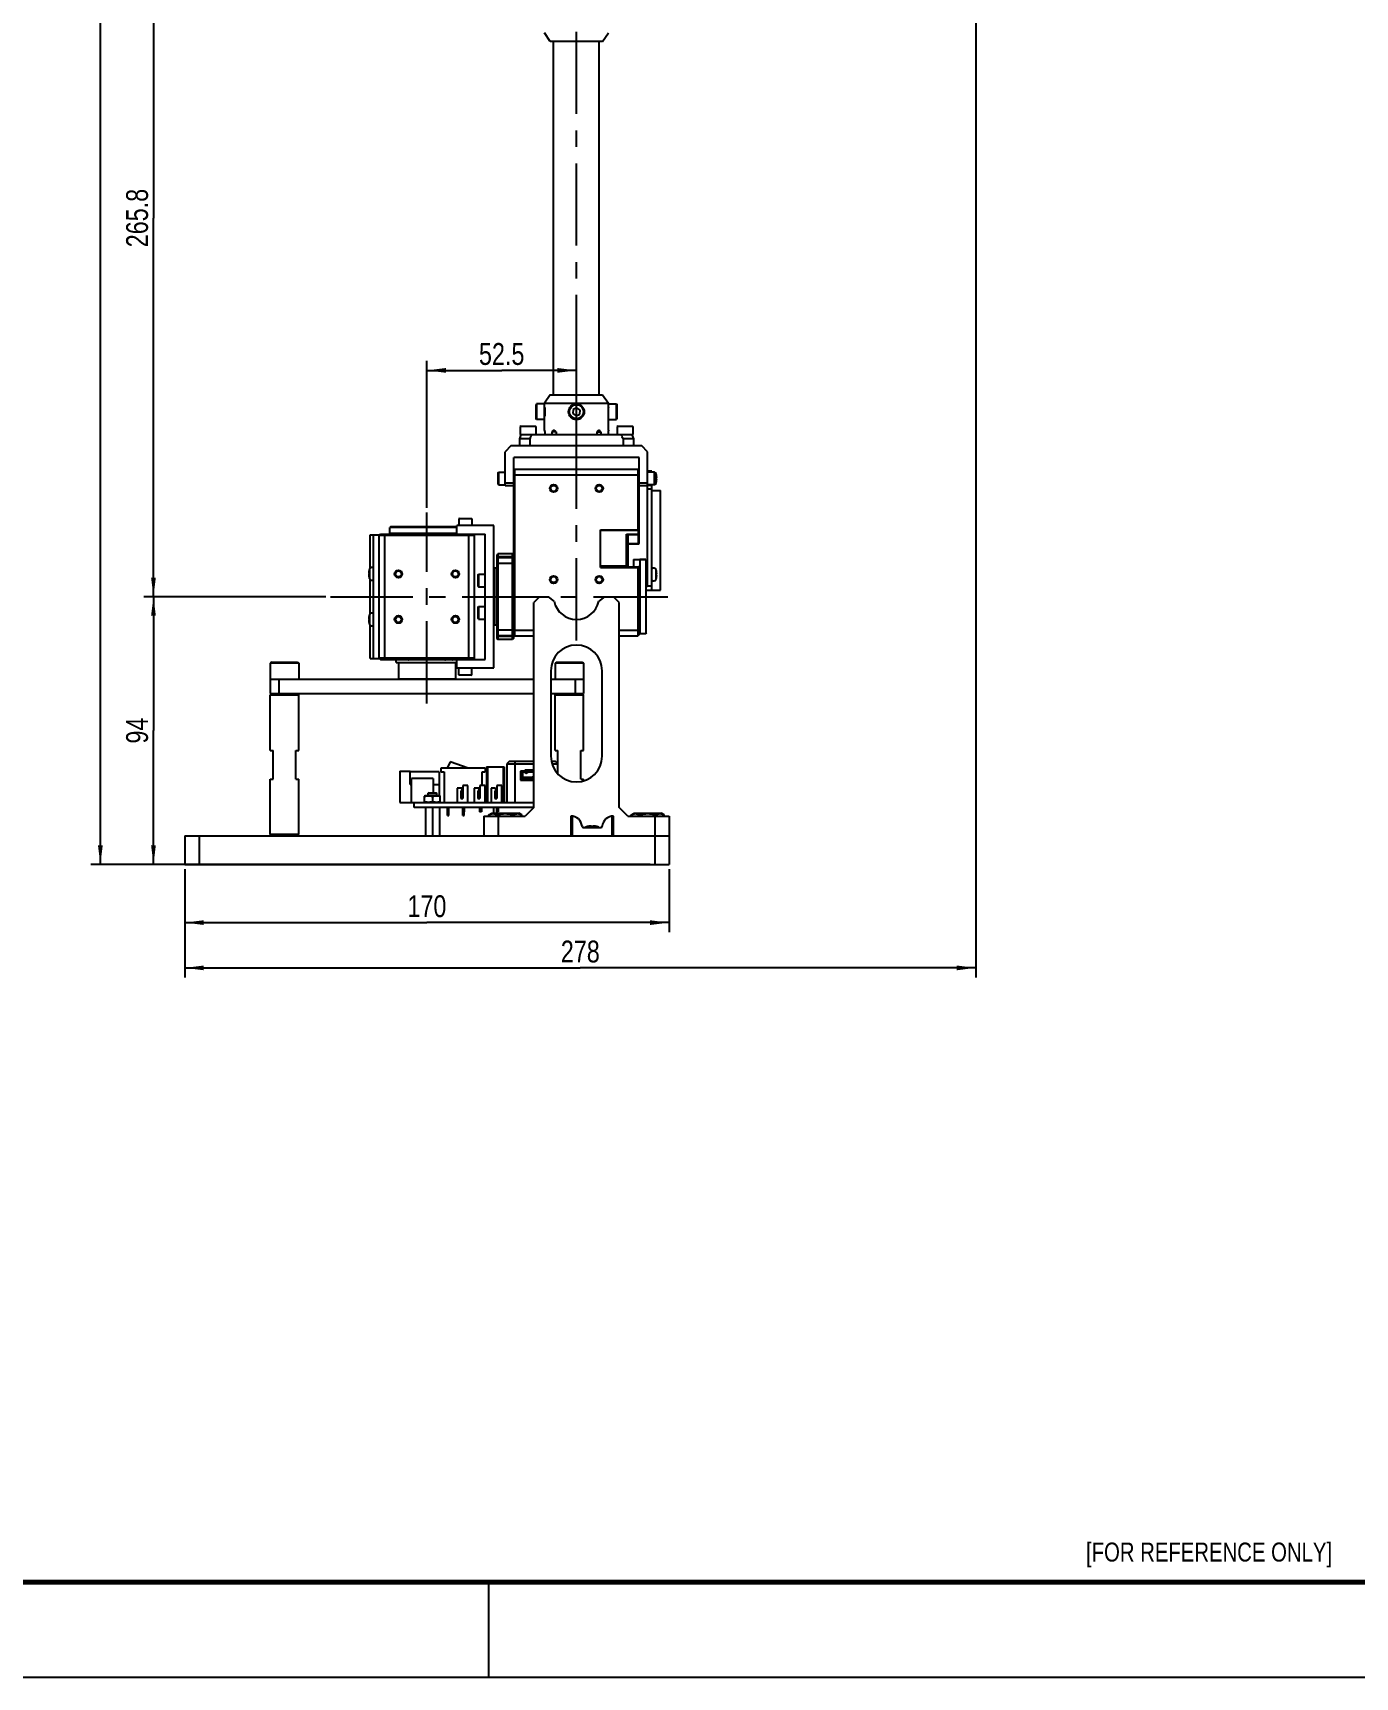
# Model space of a CAD drawing. Header units: millimetres. Extents: x 0 to 1400, y 0 to 990.
# Drawn here: x 540 to 1004, y 0 to 577 of the extents above; entities that cross this region are included whole.
import ezdxf

# ---------------------------------------------------------------- set-up
doc = ezdxf.new("R2010")
doc.units = ezdxf.units.MM
doc.header["$LTSCALE"] = 77
doc.linetypes.add('CENTER', pattern=[0.6, 0.375, -0.075, 0.075, -0.075])
doc.layers.get('0').update_dxf_attribs({"linetype": 'CONTINUOUS'})
for name, color, linetype in [('02___PRT_ALL_AXES', 7, 'CONTINUOUS'), ('3_ALL_AXES', 7, 'CONTINUOUS'), ('7_ALL_FEATURES', 7, 'CONTINUOUS')]:
    doc.layers.add(name, color=color, linetype=linetype)
doc.styles.get("Standard").update_dxf_attribs({"font": 'txt', "width": 0.8})
doc.dimstyles.new('DIMSTYLE_1', dxfattribs={"dimtxt": 7.666667, "dimasz": 6.666667, "dimexe": 1, "dimexo": 0.5, "dimgap": 0.575, "dimtad": 1, "dimdsep": 46, "dimtxsty": 'Standard', "dimblk": '_FILLED', "dimblk1": '_FILLED', "dimblk2": '_FILLED', "dimcen": 0.09, "dimazin": 2, "dimtp": 0.01, "dimtm": 0.01, "dimtfac": 1, "dimtofl": 0, "dimtmove": 0, "dimatfit": 3, "dimldrblk": '_FILLED', "dimfxl": 0, "dimtolj": 1, "dimarcsym": 0})
doc.dimstyles.new('DIMSTYLE_2', dxfattribs={"dimtxt": 7.666667, "dimasz": 6.666667, "dimexe": 1, "dimexo": 0.5, "dimgap": 0.575, "dimtad": 1, "dimdec": 0, "dimdsep": 46, "dimtxsty": 'Standard', "dimblk": '_FILLED', "dimblk1": '_FILLED', "dimblk2": '_FILLED', "dimcen": 0.09, "dimazin": 2, "dimtp": 0.01, "dimtm": 0.01, "dimtfac": 1, "dimtdec": 0, "dimtofl": 0, "dimtmove": 0, "dimatfit": 3, "dimldrblk": '_FILLED', "dimfxl": 0, "dimtolj": 1, "dimarcsym": 0})
doc.dimstyles.new('DIMSTYLE_3', dxfattribs={"dimtxt": 7.666667, "dimasz": 6.666667, "dimexe": 1, "dimexo": 0.5, "dimgap": 0.575, "dimtad": 1, "dimdec": 1, "dimdsep": 46, "dimtxsty": 'Standard', "dimblk": '_FILLED', "dimblk1": '_FILLED', "dimblk2": '_FILLED', "dimcen": 0.09, "dimazin": 2, "dimtp": 0.01, "dimtm": 0.01, "dimtfac": 1, "dimtdec": 1, "dimtofl": 0, "dimtmove": 0, "dimatfit": 3, "dimldrblk": '_FILLED', "dimfxl": 0, "dimtolj": 1, "dimarcsym": 0})

# ---------------------------------------------------------------- blocks, each defined once
blk = doc.blocks.new('_FILLED')
at = {"color": 0, "linetype": 'ByBlock'}
blk.add_solid([(0, 0), (-1, 0.125), (-1, -0.125)], dxfattribs=at)
blk = doc.blocks.new('*D1')
at = {"color": 2, "linetype": 'Continuous'}
for p, q in [((634.39, 645.05), (578.87, 645.05)), ((582.21, 645.05), (582.21, 512.15)), ((582.21, 379.25), (582.21, 512.15)), ((642.67, 379.25), (578.87, 379.25))]:
    blk.add_line(p, q, dxfattribs=at)
at = {"color": 2, "linetype": 'Continuous', "xscale": 6.666666666699999, "yscale": 6.666666666699999, "zscale": 6.666666666699999}
for p, rotation in [((582.21, 645.05), 90), ((582.21, 379.25), 270)]:
    blk.add_blockref('_FILLED', p, dxfattribs=dict(at, rotation=rotation))
at = {"color": 2, "linetype": 'Continuous', "insert": (572.62, 512.15), "char_height": 7.667, "width": 30.6667, "attachment_point": 2, "rotation": 90, "line_spacing_factor": 0.9}
blk.add_mtext('265.8', dxfattribs=at)
blk = doc.blocks.new('*D4')
at = {"color": 2, "linetype": 'Continuous'}
for p, q in [((642.67, 379.25), (578.87, 379.25)), ((582.21, 379.25), (582.21, 332.25)), ((582.21, 285.25), (582.21, 332.25)), ((591.55, 285.25), (578.87, 285.25))]:
    blk.add_line(p, q, dxfattribs=at)
at = {"color": 2, "linetype": 'Continuous', "xscale": 6.666666666699999, "yscale": 6.666666666699999, "zscale": 6.666666666699999}
for p, rotation in [((582.21, 379.25), 90), ((582.21, 285.25), 270)]:
    blk.add_blockref('_FILLED', p, dxfattribs=dict(at, rotation=rotation))
at = {"color": 2, "linetype": 'Continuous', "insert": (572.62, 332.25), "char_height": 7.667, "width": 12.2667, "attachment_point": 2, "rotation": 90, "line_spacing_factor": 0.9}
blk.add_mtext('94', dxfattribs=at)
blk = doc.blocks.new('*D5')
at = {"color": 2, "linetype": 'Continuous'}
for p, q in [((870.9, 857.98), (870.9, 245.62)), ((593.21, 283.58), (593.21, 245.62)), ((593.21, 248.95), (732.06, 248.95)), ((870.9, 248.95), (732.06, 248.95))]:
    blk.add_line(p, q, dxfattribs=at)
at = {"color": 2, "linetype": 'Continuous', "xscale": 6.666666666699999, "yscale": 6.666666666699999, "zscale": 6.666666666699999, "rotation": 180}
blk.add_blockref('_FILLED', (593.21, 248.95), dxfattribs=at)
at = {"color": 2, "linetype": 'Continuous', "xscale": 6.666666666699999, "yscale": 6.666666666699999, "zscale": 6.666666666699999}
blk.add_blockref('_FILLED', (870.9, 248.95), dxfattribs=at)
at = {"color": 2, "linetype": 'Continuous', "insert": (732.06, 258.53), "char_height": 7.667, "width": 18.4, "attachment_point": 2, "line_spacing_factor": 0.9}
blk.add_mtext('278', dxfattribs=at)
blk = doc.blocks.new('*D6')
at = {"color": 2, "linetype": 'Continuous'}
for p, q in [((744.9, 926.32), (560.24, 926.32)), ((563.57, 926.32), (563.57, 605.78)), ((563.57, 285.25), (563.57, 605.78)), ((756.55, 285.25), (560.24, 285.25))]:
    blk.add_line(p, q, dxfattribs=at)
at = {"color": 2, "linetype": 'Continuous', "xscale": 6.666666666699999, "yscale": 6.666666666699999, "zscale": 6.666666666699999}
for p, rotation in [((563.57, 926.32), 90), ((563.57, 285.25), 270)]:
    blk.add_blockref('_FILLED', p, dxfattribs=dict(at, rotation=rotation))
at = {"color": 2, "linetype": 'Continuous', "insert": (553.99, 605.78), "char_height": 7.667, "width": 30.6667, "attachment_point": 2, "rotation": 90, "line_spacing_factor": 0.9}
blk.add_mtext('641.1', dxfattribs=at)
blk = doc.blocks.new('*D10')
at = {"color": 2, "linetype": 'Continuous'}
for p, q in [((678.21, 410.47), (678.21, 462.02)), ((730.71, 433.81), (730.71, 462.02)), ((678.21, 458.68), (704.46, 458.68)), ((730.71, 458.68), (704.46, 458.68))]:
    blk.add_line(p, q, dxfattribs=at)
at = {"color": 2, "linetype": 'Continuous', "xscale": 6.666666666699999, "yscale": 6.666666666699999, "zscale": 6.666666666699999, "rotation": 180}
blk.add_blockref('_FILLED', (678.21, 458.68), dxfattribs=at)
at = {"color": 2, "linetype": 'Continuous', "xscale": 6.666666666699999, "yscale": 6.666666666699999, "zscale": 6.666666666699999}
blk.add_blockref('_FILLED', (730.71, 458.68), dxfattribs=at)
at = {"color": 2, "linetype": 'Continuous', "insert": (704.46, 468.27), "char_height": 7.667, "width": 24.5333, "attachment_point": 2, "line_spacing_factor": 0.9}
blk.add_mtext('52.5', dxfattribs=at)
blk = doc.blocks.new('*D11')
at = {"color": 2, "linetype": 'Continuous'}
for p, q in [((593.21, 283.58), (593.21, 261.51)), ((763.21, 283.58), (763.21, 261.51)), ((593.21, 264.84), (678.21, 264.84)), ((763.21, 264.84), (678.21, 264.84))]:
    blk.add_line(p, q, dxfattribs=at)
at = {"color": 2, "linetype": 'Continuous', "xscale": 6.666666666699999, "yscale": 6.666666666699999, "zscale": 6.666666666699999, "rotation": 180}
blk.add_blockref('_FILLED', (593.21, 264.84), dxfattribs=at)
at = {"color": 2, "linetype": 'Continuous', "xscale": 6.666666666699999, "yscale": 6.666666666699999, "zscale": 6.666666666699999}
blk.add_blockref('_FILLED', (763.21, 264.84), dxfattribs=at)
at = {"color": 2, "linetype": 'Continuous', "insert": (678.21, 274.43), "char_height": 7.667, "width": 18.4, "attachment_point": 2, "line_spacing_factor": 0.9}
blk.add_mtext('170', dxfattribs=at)

msp = doc.modelspace()

# ---------------------------------------------------------------- linework, layer by layer
at = {"color": 7, "linetype": 'Continuous'}
for p, q in [((728.712, 302.248), (728.712, 295.248)), ((743.712, 295.248), (743.712, 302.248)), ((733.184, 298.248), (739.24, 298.248)), ((700, 0), (700, 33.333)), ((0, 0), (1400, 0))]:
    msp.add_line(p, q, dxfattribs=at)
at = {"color": 9, "linetype": 'Continuous'}
for p, q in [((729.212, 302.216), (729.212, 295.248)), ((743.212, 295.248), (743.212, 302.216))]:
    msp.add_line(p, q, dxfattribs=at)
at = {"color": 7, "linetype": 'Continuous', "const_width": 1.667}
msp.add_lwpolyline([(33.333, 33.333), (1366.667, 33.333)], dxfattribs=at)
at = {"color": 7, "linetype": 'Continuous'}
for centre, radius, start, end in [((728.712, 298.248), 4, 6.37937, 90), ((743.712, 298.248), 4, 90, 173.62063), ((733.184, 298.748), 0.5, 186.37937, 270), ((739.24, 298.748), 0.5, 270, 353.62063)]:
    msp.add_arc(centre, radius, start, end, dxfattribs=at)
at = {"layer": '02___PRT_ALL_AXES', "color": 7, "linetype": 'CENTER'}
for p, q in [((730.712, 363.876), (730.712, 669.401)), ((678.212, 341.761), (678.212, 408.798)), ((644.338, 379.248), (762.784, 379.248))]:
    msp.add_line(p, q, dxfattribs=at)
at = {"layer": '02___PRT_ALL_AXES', "color": 7, "linetype": 'Continuous'}
for p, q in [((722.712, 450.148), (722.712, 574.148)), ((738.712, 450.148), (738.712, 574.148)), ((719.524, 445.649), (719.524, 445.643)), ((719.524, 442.646), (719.512, 442.548)), ((719.512, 437.643), (719.512, 441.398)), ((741.9, 442.646), (741.912, 442.548)), ((741.912, 437.643), (741.912, 441.398)), ((710.712, 434.648), (710.712, 432.148)), ((719.512, 437.638), (719.512, 437.643)), ((719.512, 437.637), (719.512, 437.643)), ((719.558, 437.148), (719.558, 436.148)), ((723.541, 437.148), (722.108, 437.148)), ((722.108, 437.148), (722.108, 436.148)), ((723.541, 437.148), (723.541, 436.148)), ((737.882, 437.148), (739.315, 437.148)), ((737.882, 437.148), (737.882, 436.148)), ((739.315, 437.148), (739.315, 436.148)), ((741.866, 437.148), (741.866, 436.148)), ((741.912, 437.643), (741.912, 437.637)), ((741.912, 437.643), (741.912, 437.638)), ((750.712, 434.648), (750.712, 432.148)), ((757.212, 416.543), (760.212, 416.543)), ((755.012, 392.248), (753.012, 392.248)), ((755.012, 366.248), (753.012, 366.248))]:
    msp.add_line(p, q, dxfattribs=at)
for centre, radius, start, end in [((705.548, 444.005), 14.073, 6.709413, 7.069252), ((755.941, 443.997), 14.138, 172.931351, 173.288486), ((723.549, 437.767), 4.039, 181.835169, 188.828563)]:
    msp.add_arc(centre, radius, start, end, dxfattribs=at)
for points, knots in [([(719.524, 445.643), (719.583, 445.144), (719.643, 444.141), (719.582, 443.139), (719.523, 442.644)], [0, 0, 0, 0, 0.5024403, 1, 1, 1, 1]), ([(741.9, 445.649), (741.841, 445.151), (741.781, 444.147), (741.841, 443.143), (741.9, 442.645)], [0, 0, 0, 0, 0.5002007, 1, 1, 1, 1]), ([(722.653, 437.595), (722.603, 437.565), (722.508, 437.493), (722.327, 437.344), (722.195, 437.226), (722.108, 437.148)], [0, 0, 0, 0, 0.2500656, 0.5017235, 1, 1, 1, 1]), ([(723.541, 437.148), (723.479, 437.195), (723.355, 437.289), (723.171, 437.43), (723.019, 437.542), (722.896, 437.62), (722.826, 437.643), (722.792, 437.643)], [0, 0, 0, 0, 0.2598109, 0.5158003, 0.766078, 0.8866437, 1, 1, 1, 1]), ([(738.631, 437.643), (738.597, 437.643), (738.528, 437.62), (738.404, 437.542), (738.252, 437.43), (738.068, 437.289), (737.945, 437.195), (737.882, 437.148)], [0, 0, 0, 0, 0.1133558, 0.2339217, 0.4841995, 0.740189, 1, 1, 1, 1]), ([(739.315, 437.148), (739.229, 437.226), (739.097, 437.344), (738.915, 437.493), (738.821, 437.565), (738.77, 437.595)], [0, 0, 0, 0, 0.4982765, 0.7499344, 1, 1, 1, 1]), ([(741.912, 437.638), (741.911, 437.606), (741.903, 437.442), (741.886, 437.278), (741.866, 437.148)], [0, 0, 0, 0, 0.1934768, 1, 1, 1, 1])]:
    msp.add_open_spline(points, degree=3, knots=knots, dxfattribs=at)
for points in [[(722.792, 437.643), (722.743, 437.643), (722.695, 437.62), (722.653, 437.595)], [(738.77, 437.595), (738.728, 437.62), (738.68, 437.643), (738.631, 437.643)]]:
    msp.add_open_spline(points, degree=3, dxfattribs=at)
at = {"layer": '3_ALL_AXES', "color": 9, "linetype": 'Continuous'}
for p, q in [((758.665, 419.081), (758.665, 422.414)), ((658.009, 388.914), (658.009, 385.581)), ((758.665, 385.359), (758.665, 388.692)), ((658.009, 372.914), (658.009, 369.581)), ((738.27, 298.433), (734.153, 298.433))]:
    msp.add_line(p, q, dxfattribs=at)
at = {"layer": '3_ALL_AXES', "color": 7, "linetype": 'Continuous'}
for centre, radius, start, end in [((757.879, 422.176), 0.821, 16.84928, 73.965668), ((757.879, 419.319), 0.821, 286.034332, 343.15072), ((658.795, 388.676), 0.821, 35.709328, 163.15072), ((757.879, 388.454), 0.821, 16.84928, 144.290672), ((658.795, 385.819), 0.821, 196.84928, 324.290672), ((757.879, 385.597), 0.821, 215.709328, 343.15072), ((658.795, 372.676), 0.821, 35.709328, 163.15072), ((658.795, 369.819), 0.821, 196.84928, 324.290672), ((734.447, 297.493), 0.986, 107.356077, 129.928807), ((737.976, 297.493), 0.986, 50.071193, 72.643923)]:
    msp.add_arc(centre, radius, start, end, dxfattribs=at)
at = {"layer": '7_ALL_FEATURES', "color": 7, "linetype": 'Continuous'}
for p, q in [((721.512, 574.148), (719.512, 577.148)), ((739.912, 574.148), (721.512, 574.148)), ((739.912, 574.148), (741.912, 577.148)), ((716.662, 446.898), (716.512, 446.638)), ((716.512, 441.657), (716.512, 446.638)), ((719.512, 446.898), (716.662, 446.898)), ((716.662, 446.898), (716.662, 441.398)), ((721.512, 450.148), (719.512, 447.148)), ((719.512, 447.148), (741.912, 447.148)), ((719.512, 441.398), (719.512, 447.148)), ((719.524, 445.648), (719.512, 445.648)), ((721.512, 450.148), (739.912, 450.148)), ((729.54, 444.99), (729.396, 443.554)), ((730.855, 445.584), (729.54, 444.99)), ((732.027, 444.741), (730.855, 445.584)), ((731.884, 443.305), (732.027, 444.741)), ((739.912, 450.148), (741.912, 447.148)), ((741.9, 445.648), (741.912, 445.648)), ((741.912, 441.398), (741.912, 447.148)), ((741.912, 446.898), (744.762, 446.898)), ((744.762, 446.898), (744.912, 446.638)), ((744.762, 441.398), (744.762, 446.898)), ((744.912, 446.638), (744.912, 441.657)), ((711.222, 439.148), (710.962, 438.998)), ((716.462, 438.998), (710.962, 438.998)), ((710.962, 438.998), (710.962, 436.148)), ((711.222, 439.148), (716.202, 439.148)), ((716.202, 439.148), (716.462, 438.998)), ((716.462, 438.998), (716.462, 436.148)), ((716.662, 441.398), (716.512, 441.657)), ((719.512, 441.398), (716.662, 441.398)), ((719.524, 442.648), (719.512, 442.648)), ((729.396, 443.554), (730.568, 442.711)), ((730.568, 442.711), (731.884, 443.305)), ((741.9, 442.648), (741.912, 442.648)), ((741.912, 441.398), (744.762, 441.398)), ((744.762, 441.398), (744.912, 441.657)), ((745.222, 439.148), (744.962, 438.998)), ((750.462, 438.998), (744.962, 438.998)), ((744.962, 438.998), (744.962, 436.148)), ((745.222, 439.148), (750.202, 439.148)), ((750.202, 439.148), (750.462, 438.998)), ((750.462, 438.998), (750.462, 436.148)), ((711.212, 436.148), (710.712, 434.648)), ((714.349, 434.648), (710.712, 434.648)), ((710.962, 436.148), (750.462, 436.148)), ((714.349, 434.648), (714.349, 432.148)), ((750.712, 434.648), (747.075, 434.648)), ((747.075, 434.648), (747.075, 432.148)), ((750.212, 436.148), (750.712, 434.648)), ((707.712, 432.148), (705.712, 430.148)), ((705.712, 418.148), (705.712, 430.148)), ((753.712, 432.148), (707.712, 432.148)), ((752.712, 428.148), (708.712, 428.148)), ((708.712, 364.648), (708.712, 428.148)), ((752.712, 397.948), (752.712, 428.148)), ((755.712, 430.148), (753.712, 432.148)), ((755.712, 382.767), (755.712, 430.148)), ((703.212, 422.781), (703.337, 422.998)), ((703.212, 418.714), (703.212, 422.781)), ((703.337, 422.998), (705.712, 422.998)), ((703.337, 422.998), (703.337, 418.498)), ((709.112, 423.998), (708.712, 423.598)), ((709.112, 421.998), (708.712, 421.832)), ((709.112, 423.998), (752.312, 423.998)), ((709.112, 365.498), (709.112, 423.998)), ((709.112, 421.998), (752.312, 421.998)), ((752.312, 423.998), (752.712, 423.598)), ((752.312, 423.998), (752.312, 402.748)), ((752.312, 421.998), (752.712, 421.832)), ((757.212, 423.248), (755.712, 423.248)), ((758.087, 422.998), (755.712, 422.998)), ((757.212, 423.248), (757.212, 422.998)), ((758.212, 422.781), (758.087, 422.998)), ((758.087, 418.498), (758.087, 422.998)), ((758.212, 422.781), (758.212, 418.714)), ((758.713, 422.225), (758.713, 422.248)), ((703.212, 418.714), (703.337, 418.498)), ((703.337, 418.498), (705.712, 418.498)), ((708.712, 419.148), (705.712, 419.148)), ((708.712, 418.148), (705.712, 418.148)), ((755.712, 419.148), (752.712, 419.148)), ((755.712, 418.148), (752.712, 418.148)), ((758.087, 418.498), (755.712, 418.498)), ((757.212, 418.321), (755.712, 418.321)), ((757.212, 416.998), (755.712, 416.998)), ((757.212, 381.543), (757.212, 418.498)), ((758.212, 418.714), (758.087, 418.498)), ((758.713, 421.006), (758.838, 421.006)), ((758.713, 420.489), (758.713, 421.006)), ((758.838, 420.489), (758.713, 420.489)), ((758.713, 419.248), (758.713, 419.27)), ((760.212, 381.543), (760.212, 416.543)), ((701.712, 404.248), (688.712, 404.248)), ((688.712, 401.248), (688.712, 404.248)), ((689.678, 406.748), (689.462, 406.623)), ((693.962, 406.623), (689.462, 406.623)), ((689.462, 406.623), (689.462, 404.248)), ((689.678, 406.748), (693.745, 406.748)), ((693.745, 406.748), (693.962, 406.623)), ((693.962, 406.623), (693.962, 404.248)), ((701.712, 354.248), (701.712, 404.248)), ((658.244, 400.998), (661.462, 400.998)), ((658.244, 389.284), (658.244, 400.998)), ((659.462, 357.498), (659.462, 400.998)), ((661.462, 400.848), (661.862, 401.248)), ((661.462, 357.498), (661.462, 400.998)), ((661.462, 400.848), (694.962, 400.848)), ((661.862, 401.248), (698.712, 401.248)), ((663.462, 400.848), (663.627, 401.248)), ((663.462, 357.648), (663.462, 400.848)), ((665.412, 403.748), (665.212, 403.548)), ((688.712, 403.548), (665.212, 403.548)), ((665.212, 401.248), (665.212, 403.548)), ((665.212, 401.548), (688.712, 401.548)), ((688.712, 403.748), (665.412, 403.748)), ((692.962, 400.848), (692.796, 401.248)), ((692.962, 357.648), (692.962, 400.848)), ((694.962, 400.848), (694.562, 401.248)), ((694.962, 357.648), (694.962, 400.848)), ((698.712, 357.248), (698.712, 401.248)), ((739.112, 402.748), (752.512, 402.748)), ((739.112, 389.548), (739.112, 402.748)), ((748.312, 390.048), (748.312, 401.172)), ((748.4, 400.96), (748.712, 400.648)), ((748.712, 400.648), (748.712, 390.048)), ((702.712, 393.848), (703.112, 394.248)), ((702.712, 393.848), (702.712, 364.648)), ((702.712, 392.598), (703.112, 392.998)), ((708.312, 394.248), (703.112, 394.248)), ((703.112, 394.248), (703.112, 364.248)), ((703.112, 392.998), (708.312, 392.998)), ((708.712, 393.848), (708.312, 394.248)), ((708.312, 364.248), (708.312, 394.248)), ((708.712, 392.598), (708.312, 392.998)), ((752.512, 397.748), (748.712, 397.748)), ((657.836, 387.506), (657.961, 387.506)), ((657.961, 386.989), (657.836, 386.989)), ((657.961, 388.748), (657.961, 388.725)), ((657.961, 387.506), (657.961, 386.989)), ((696.212, 386.938), (696.337, 387.154)), ((696.212, 382.871), (696.212, 386.938)), ((696.337, 387.154), (698.712, 387.154)), ((696.337, 387.154), (696.337, 382.654)), ((701.712, 389.048), (701.912, 389.248)), ((702.712, 389.248), (701.912, 389.248)), ((701.912, 389.248), (701.912, 369.248)), ((702.712, 390.832), (703.112, 390.998)), ((703.112, 390.998), (708.312, 390.998)), ((708.712, 390.832), (708.312, 390.998)), ((739.112, 389.748), (752.512, 389.748)), ((750.712, 392.248), (755.012, 392.248)), ((750.712, 392.248), (750.712, 389.748)), ((752.312, 389.548), (752.312, 365.498)), ((752.712, 365.898), (752.712, 389.548)), ((753.012, 392.248), (753.012, 366.248)), ((755.212, 392.048), (755.012, 392.248)), ((755.012, 392.248), (755.012, 366.248)), ((755.212, 366.448), (755.212, 392.048)), ((755.712, 391.628), (755.212, 391.628)), ((758.713, 388.503), (758.713, 388.526)), ((758.713, 387.285), (758.838, 387.285)), ((758.713, 386.767), (758.713, 387.285)), ((758.838, 386.767), (758.713, 386.767)), ((657.961, 385.77), (657.961, 385.748)), ((658.244, 373.284), (658.244, 385.211)), ((696.212, 382.871), (696.337, 382.654)), ((696.337, 382.654), (698.712, 382.654)), ((755.712, 382.767), (755.212, 382.767)), ((755.212, 381.543), (760.212, 381.543)), ((755.712, 383.043), (757.212, 383.043)), ((758.713, 385.526), (758.713, 385.548)), ((696.212, 375.624), (696.337, 375.841)), ((696.212, 371.557), (696.212, 375.624)), ((696.337, 375.841), (698.712, 375.841)), ((696.337, 375.841), (696.337, 371.341)), ((717.712, 379.248), (715.712, 377.248)), ((715.712, 305.248), (715.712, 377.248)), ((717.712, 379.248), (720.914, 379.248)), ((722.873, 377.648), (720.914, 379.248)), ((740.51, 379.248), (738.55, 377.648)), ((740.51, 379.248), (743.712, 379.248)), ((745.712, 377.248), (743.712, 379.248)), ((745.712, 305.248), (745.712, 377.248)), ((657.836, 371.506), (657.961, 371.506)), ((657.961, 370.989), (657.836, 370.989)), ((657.961, 372.748), (657.961, 372.725)), ((657.961, 371.506), (657.961, 370.989)), ((657.961, 369.77), (657.961, 369.748)), ((696.212, 371.557), (696.337, 371.341)), ((696.337, 371.341), (698.712, 371.341)), ((701.712, 369.448), (701.912, 369.248)), ((658.244, 357.498), (658.244, 369.211)), ((702.712, 369.248), (701.912, 369.248)), ((702.712, 367.663), (703.112, 367.498)), ((702.712, 365.898), (703.112, 365.498)), ((702.712, 364.648), (703.112, 364.248)), ((708.312, 367.498), (703.112, 367.498)), ((708.312, 365.498), (703.112, 365.498)), ((708.312, 364.248), (703.112, 364.248)), ((708.712, 367.663), (708.312, 367.498)), ((708.712, 365.898), (708.312, 365.498)), ((708.712, 364.648), (708.312, 364.248)), ((709.112, 367.498), (708.712, 367.663)), ((709.112, 365.498), (708.712, 365.898)), ((709.112, 367.498), (715.712, 367.498)), ((709.112, 365.498), (715.712, 365.498)), ((745.712, 367.498), (752.312, 367.498)), ((745.712, 365.498), (752.312, 365.498)), ((752.312, 367.498), (752.712, 367.663)), ((752.312, 365.498), (752.712, 365.898)), ((755.012, 366.248), (752.712, 366.248)), ((755.212, 366.448), (755.012, 366.248)), ((623.731, 356.248), (623.212, 355.948)), ((633.212, 355.948), (623.212, 355.948)), ((623.212, 355.948), (623.212, 345.248)), ((623.731, 356.248), (632.692, 356.248)), ((632.692, 356.248), (633.212, 355.948)), ((633.212, 355.948), (633.212, 350.248)), ((658.244, 357.498), (661.462, 357.498)), ((694.962, 357.648), (661.462, 357.648)), ((661.462, 357.648), (661.862, 357.248)), ((661.862, 357.248), (698.712, 357.248)), ((663.462, 357.648), (663.627, 357.248)), ((688.712, 357.048), (667.462, 357.048)), ((667.462, 356.148), (667.462, 357.048)), ((667.462, 356.148), (688.712, 356.148)), ((668.212, 356.148), (668.212, 350.448)), ((669.187, 357.123), (669.112, 357.048)), ((669.187, 357.123), (669.197, 357.131)), ((669.187, 357.123), (669.188, 357.124)), ((687.227, 357.131), (687.237, 357.123)), ((687.237, 357.123), (687.312, 357.048)), ((688.212, 356.148), (688.212, 350.448)), ((688.712, 354.248), (688.712, 357.248)), ((688.712, 354.248), (701.712, 354.248)), ((689.462, 351.873), (689.462, 354.248)), ((692.962, 357.648), (692.796, 357.248)), ((693.962, 351.873), (693.962, 354.248)), ((694.962, 357.648), (694.562, 357.248)), ((721.712, 353.248), (721.712, 323.248)), ((723.731, 356.248), (723.212, 355.948)), ((733.212, 355.948), (723.212, 355.948)), ((723.212, 355.948), (723.212, 350.248)), ((723.731, 356.248), (732.692, 356.248)), ((732.692, 356.248), (733.212, 355.948)), ((733.212, 355.948), (733.212, 345.248)), ((739.712, 323.248), (739.712, 353.248)), ((623.212, 350.248), (715.712, 350.248)), ((626.212, 350.248), (626.212, 345.248)), ((668.212, 350.448), (688.212, 350.448)), ((668.212, 350.448), (668.412, 350.248)), ((688.212, 350.448), (688.012, 350.248)), ((689.462, 351.873), (693.962, 351.873)), ((689.678, 351.748), (689.462, 351.873)), ((693.745, 351.748), (689.678, 351.748)), ((693.745, 351.748), (693.962, 351.873)), ((721.712, 350.248), (733.212, 350.248)), ((730.212, 350.248), (730.212, 345.248)), ((623.212, 345.248), (715.712, 345.248)), ((623.712, 345.248), (623.212, 344.748)), ((623.212, 344.748), (633.212, 344.748)), ((623.212, 325.248), (623.212, 344.748)), ((632.712, 345.248), (633.212, 344.748)), ((633.212, 325.248), (633.212, 344.748)), ((721.712, 345.248), (733.212, 345.248)), ((723.712, 345.248), (723.212, 344.748)), ((723.212, 344.748), (733.212, 344.748)), ((723.212, 325.248), (723.212, 344.748)), ((732.712, 345.248), (733.212, 344.748)), ((733.212, 325.248), (733.212, 344.748)), ((623.212, 325.248), (624.212, 325.248)), ((624.212, 315.248), (624.212, 325.248)), ((632.212, 325.248), (633.212, 325.248)), ((632.212, 315.248), (632.212, 325.248)), ((723.212, 325.248), (724.212, 325.248)), ((724.212, 317.034), (724.212, 325.248)), ((732.212, 325.248), (733.212, 325.248)), ((732.212, 315.248), (732.212, 325.248)), ((668.733, 318.048), (672.382, 318.048)), ((668.733, 318.048), (668.733, 306.948)), ((672.382, 313.266), (672.382, 318.048)), ((682.546, 317.766), (672.382, 317.766)), ((682.546, 317.766), (682.546, 309.348)), ((698.629, 319.071), (683.046, 319.071)), ((683.046, 319.071), (683.046, 317.766)), ((683.046, 317.766), (684.322, 317.766)), ((684.322, 317.766), (684.322, 306.948)), ((686.352, 321.283), (685.352, 319.071)), ((692.684, 319.071), (686.352, 321.283)), ((697.598, 317.766), (698.629, 317.766)), ((697.598, 312.948), (697.598, 317.766)), ((698.629, 319.071), (698.629, 317.766)), ((699.126, 319.548), (705.326, 319.548)), ((699.126, 319.548), (699.126, 306.948)), ((699.526, 319.548), (699.526, 306.948)), ((704.926, 319.548), (704.926, 306.948)), ((705.326, 319.548), (705.326, 306.948)), ((707.214, 321.548), (706.214, 320.548)), ((706.214, 320.548), (715.712, 320.548)), ((706.214, 320.548), (706.214, 306.948)), ((707.214, 321.548), (715.712, 321.548)), ((712.564, 318.048), (711.114, 318.048)), ((711.114, 318.048), (711.114, 314.847)), ((711.464, 317.448), (711.464, 317.373)), ((711.764, 316.198), (711.764, 317.448)), ((711.789, 317.448), (711.789, 316.078)), ((711.898, 317.698), (711.923, 317.698)), ((712.064, 317.748), (715.712, 317.748)), ((712.464, 317.748), (712.464, 317.698)), ((712.914, 317.278), (712.464, 317.723)), ((712.535, 317.717), (712.777, 317.469)), ((712.564, 317.748), (712.564, 318.211)), ((715.712, 318.326), (712.764, 318.326)), ((712.764, 318.09), (715.712, 318.09)), ((712.992, 317.678), (712.924, 317.748)), ((713.203, 317.748), (713.135, 317.678)), ((713.664, 317.723), (713.214, 317.278)), ((713.351, 317.469), (713.592, 317.717)), ((713.664, 317.748), (713.664, 317.698)), ((721.876, 321.548), (723.214, 321.548)), ((722.131, 320.548), (724.212, 320.548)), ((724.214, 320.548), (723.214, 321.548)), ((623.212, 315.248), (624.212, 315.248)), ((623.212, 295.748), (623.212, 315.248)), ((632.212, 315.248), (633.212, 315.248)), ((633.212, 295.748), (633.212, 315.248)), ((680.419, 315.448), (672.766, 315.448)), ((672.766, 306.948), (672.766, 315.448)), ((680.419, 315.448), (680.419, 310.448)), ((690.414, 312.048), (688.816, 312.048)), ((688.816, 312.048), (688.816, 306.948)), ((690.414, 312.048), (690.414, 311.148)), ((690.816, 311.748), (690.696, 311.748)), ((690.696, 311.748), (690.696, 308.448)), ((692.616, 312.948), (690.816, 312.948)), ((690.816, 312.948), (690.816, 308.448)), ((692.616, 306.948), (692.616, 312.948)), ((696.414, 312.048), (694.816, 312.048)), ((694.816, 312.048), (694.816, 306.948)), ((696.414, 312.048), (696.414, 311.148)), ((696.816, 311.748), (696.696, 311.748)), ((696.696, 311.748), (696.696, 308.448)), ((698.616, 312.948), (696.816, 312.948)), ((696.816, 312.948), (696.816, 308.448)), ((698.616, 306.948), (698.616, 312.948)), ((702.314, 312.048), (700.716, 312.048)), ((700.716, 312.048), (700.716, 306.948)), ((702.314, 312.048), (702.314, 311.148)), ((702.716, 311.748), (702.596, 311.748)), ((702.596, 311.748), (702.596, 308.448)), ((704.516, 312.948), (702.716, 312.948)), ((702.716, 312.948), (702.716, 308.448)), ((704.516, 306.948), (704.516, 312.948)), ((711.114, 314.948), (715.712, 314.948)), ((711.114, 314.847), (715.712, 314.847)), ((711.189, 315.248), (711.189, 314.948)), ((711.214, 317.173), (711.214, 316.473)), ((711.314, 317.373), (711.764, 317.373)), ((711.764, 316.273), (711.314, 316.273)), ((711.464, 316.273), (711.464, 316.198)), ((711.472, 317.173), (711.472, 316.473)), ((711.577, 315.848), (711.489, 315.848)), ((711.489, 315.548), (711.812, 315.548)), ((711.764, 316.264), (711.789, 316.24)), ((711.812, 315.548), (711.889, 315.598)), ((711.889, 315.598), (712.114, 315.598)), ((712.064, 315.898), (715.712, 315.898)), ((712.114, 315.441), (712.114, 315.898)), ((714.989, 315.555), (712.314, 315.555)), ((712.314, 315.326), (714.989, 315.326)), ((712.764, 315.096), (712.764, 315.326)), ((712.814, 314.948), (712.814, 314.986)), ((712.914, 317.278), (713.214, 317.278)), ((713.214, 315.326), (713.214, 315.096)), ((714.814, 315.326), (714.814, 314.948)), ((715.189, 315.441), (715.189, 315.948)), ((715.239, 315.598), (715.189, 315.598)), ((715.189, 315.548), (715.239, 315.548)), ((715.239, 315.441), (715.239, 315.948)), ((715.712, 315.555), (715.439, 315.555)), ((715.439, 315.326), (715.712, 315.326)), ((732.212, 315.248), (733.212, 315.248)), ((733.212, 314.607), (733.212, 315.248)), ((668.733, 306.948), (715.712, 306.948)), ((673.766, 305.248), (673.766, 306.948)), ((677.559, 309.348), (677.422, 309.268)), ((677.422, 307.027), (677.422, 309.268)), ((677.422, 307.027), (677.559, 306.948)), ((682.784, 309.348), (677.559, 309.348)), ((678.872, 310.448), (678.672, 310.248)), ((678.672, 310.248), (681.672, 310.248)), ((678.672, 309.348), (678.672, 310.248)), ((678.872, 310.448), (681.472, 310.448)), ((680.172, 309.023), (680.172, 307.273)), ((681.472, 310.448), (681.672, 310.248)), ((681.672, 309.348), (681.672, 310.248)), ((682.784, 309.348), (682.922, 309.268)), ((682.922, 307.027), (682.784, 306.948)), ((682.922, 307.027), (682.922, 309.268)), ((690.414, 311.148), (690.116, 311.148)), ((690.116, 311.148), (690.116, 308.448)), ((690.116, 308.448), (690.816, 308.448)), ((696.414, 311.148), (696.116, 311.148)), ((696.116, 311.148), (696.116, 308.448)), ((696.116, 308.448), (696.816, 308.448)), ((702.314, 311.148), (702.016, 311.148)), ((702.016, 311.148), (702.016, 308.448)), ((702.016, 308.448), (702.716, 308.448)), ((715.712, 305.248), (673.766, 305.248)), ((677.672, 305.248), (677.672, 295.248)), ((680.172, 305.248), (680.172, 295.248)), ((682.672, 305.248), (682.672, 295.248)), ((685.433, 302.417), (685.433, 305.248)), ((685.433, 302.417), (685.933, 302.417)), ((685.933, 302.417), (685.933, 305.248)), ((690.696, 305.248), (690.696, 303.748)), ((691.336, 303.748), (690.696, 303.748)), ((690.833, 302.417), (690.833, 303.748)), ((690.833, 302.417), (691.333, 302.417)), ((691.333, 302.417), (691.333, 303.748)), ((691.336, 305.248), (691.336, 303.748)), ((696.696, 305.248), (696.696, 303.748)), ((697.336, 303.748), (696.696, 303.748)), ((697.336, 305.248), (697.336, 303.748)), ((698.212, 302.248), (712.712, 302.248)), ((698.212, 302.248), (698.212, 295.248)), ((699.938, 302.657), (700.962, 303.248)), ((699.938, 302.248), (699.938, 302.657)), ((700.962, 303.248), (710.462, 303.248)), ((701.656, 303.248), (701.656, 305.248)), ((702.596, 305.248), (702.596, 303.748)), ((703.236, 303.748), (702.596, 303.748)), ((702.796, 303.248), (702.796, 303.748)), ((702.825, 302.248), (702.825, 302.657)), ((703.212, 302.248), (703.212, 295.248)), ((703.236, 305.248), (703.236, 303.748)), ((708.599, 302.248), (708.599, 302.657)), ((711.485, 302.657), (710.462, 303.248)), ((711.485, 302.248), (711.485, 302.657)), ((715.712, 305.248), (712.712, 302.248)), ((748.712, 302.248), (745.712, 305.248)), ((748.712, 302.248), (763.212, 302.248)), ((749.938, 302.657), (750.962, 303.248)), ((749.938, 302.248), (749.938, 302.657)), ((750.962, 303.248), (760.462, 303.248)), ((752.825, 302.248), (752.825, 302.657)), ((758.212, 302.248), (758.212, 285.248)), ((758.599, 302.248), (758.599, 302.657)), ((761.485, 302.657), (760.462, 303.248)), ((761.485, 302.248), (761.485, 302.657)), ((763.212, 302.248), (763.212, 285.248)), ((593.212, 295.248), (763.212, 295.248)), ((593.212, 295.248), (593.212, 285.248)), ((598.212, 295.248), (598.212, 285.248)), ((633.212, 295.748), (623.212, 295.748)), ((623.712, 295.248), (623.212, 295.748)), ((632.712, 295.248), (633.212, 295.748)), ((734.49, 298.522), (734.462, 298.522)), ((735.901, 298.522), (735.901, 298.658)), ((736.522, 298.522), (735.901, 298.522)), ((736.522, 298.658), (736.522, 298.522)), ((737.962, 298.522), (737.934, 298.522)), ((593.212, 285.248), (763.212, 285.248))]:
    msp.add_line(p, q, dxfattribs=at)
at = {"layer": '7_ALL_FEATURES', "color": 9, "linetype": 'Continuous'}
for p, q in [((752.712, 402.448), (739.112, 402.448)), ((748.312, 401.172), (752.712, 401.172)), ((752.512, 400.96), (748.4, 400.96)), ((752.512, 397.748), (752.512, 402.748)), ((703.112, 393.206), (702.712, 392.834)), ((708.312, 393.206), (703.112, 393.206)), ((708.312, 393.206), (708.712, 392.834)), ((748.712, 397.835), (752.512, 397.835)), ((739.112, 390.048), (748.712, 390.048)), ((739.112, 389.548), (752.712, 389.548)), ((703.112, 365.289), (702.712, 365.661)), ((708.312, 365.289), (703.112, 365.289)), ((708.312, 365.289), (708.712, 365.661)), ((709.214, 306.948), (709.214, 321.548)), ((712.464, 317.698), (712.489, 317.698)), ((715.712, 317.811), (712.564, 317.811)), ((712.764, 318.09), (712.764, 318.326)), ((713.638, 317.698), (713.664, 317.698)), ((672.382, 313.266), (672.766, 313.266)), ((680.419, 313.266), (682.546, 313.266)), ((711.206, 315.348), (711.114, 315.348)), ((711.214, 317.173), (711.472, 317.173)), ((711.472, 316.473), (711.214, 316.473)), ((711.285, 314.847), (711.285, 314.948)), ((711.717, 317.373), (711.717, 316.273)), ((711.764, 316.748), (711.771, 316.748)), ((712.114, 315.834), (715.189, 315.834)), ((712.314, 315.326), (712.314, 315.555)), ((714.989, 315.555), (714.989, 315.326)), ((715.239, 315.948), (715.189, 315.948)), ((715.239, 315.834), (715.712, 315.834)), ((715.439, 315.326), (715.439, 315.555)), ((685.933, 302.717), (685.433, 302.717)), ((691.333, 302.717), (690.833, 302.717))]:
    msp.add_line(p, q, dxfattribs=at)
at = {"layer": '7_ALL_FEATURES', "color": 7, "linetype": 'Continuous'}
for centre, radius in [((730.712, 444.148), 2.75), ((730.712, 444.148), 2.49), ((722.712, 417.248), 1.35), ((722.712, 417.248), 1.025), ((738.712, 417.248), 1.35), ((738.712, 417.248), 1.025), ((668.212, 387.248), 1.35), ((668.212, 387.248), 1.025), ((688.212, 387.248), 1.35), ((688.212, 387.248), 1.025), ((722.712, 385.248), 1.35), ((722.712, 385.248), 1.025), ((738.712, 385.248), 1.35), ((738.712, 385.248), 1.025), ((668.212, 371.248), 1.35), ((668.212, 371.248), 1.025), ((688.212, 371.248), 1.35), ((688.212, 371.248), 1.025)]:
    msp.add_circle(centre, radius, dxfattribs=at)
for centre, radius, start, end in [((1043.481, 300.568), 355.394, 157.573974, 157.83534), ((417.943, 300.568), 355.394, 22.16466, 22.426026), ((753.162, 420.748), 5.75, 15.121665, 16.84928), ((753.162, 420.748), 5.744, 8.85155, 14.90492), ((754.86, 421.012), 4.025, 7.452788, 8.857709), ((753.162, 420.748), 5.75, 343.15072, 344.878335), ((753.162, 420.748), 5.744, 345.09508, 351.14845), ((754.85, 420.485), 4.036, 351.144137, 352.545363), ((752.512, 402.948), 0.2, 270, 360), ((752.512, 397.948), 0.2, 270, 360), ((661.824, 387.51), 4.036, 171.144137, 172.545363), ((663.512, 387.248), 5.744, 165.09508, 171.14845), ((663.512, 387.248), 5.75, 163.15072, 164.878335), ((749.012, 390.048), 0.3, 180, 270), ((752.512, 389.548), 0.2, 0, 90), ((753.162, 387.026), 5.75, 15.121665, 16.84928), ((753.162, 387.026), 5.744, 8.85155, 14.90492), ((754.86, 387.29), 4.025, 7.452788, 8.857709), ((661.813, 386.983), 4.025, 187.452788, 188.857709), ((663.512, 387.248), 5.744, 188.85155, 194.90492), ((663.512, 387.248), 5.75, 195.121665, 196.84928), ((753.162, 387.026), 5.75, 343.15072, 344.878335), ((753.162, 387.026), 5.744, 345.09508, 351.14845), ((754.85, 386.763), 4.036, 351.144137, 352.545363), ((730.712, 379.248), 8, 191.536959, 348.463041), ((661.824, 371.51), 4.036, 171.144137, 172.545363), ((661.813, 370.983), 4.025, 187.452788, 188.857709), ((663.512, 371.248), 5.744, 165.09508, 171.14845), ((663.512, 371.248), 5.744, 188.85155, 194.90492), ((663.512, 371.248), 5.75, 163.15072, 164.878335), ((663.512, 371.248), 5.75, 195.121665, 196.84928), ((730.712, 353.248), 9, 0, 180), ((651.142, 377.479), 27.203, 311.582439, 311.814862), ((651.321, 377.279), 26.935, 311.815274, 311.951409), ((671.547, 358.839), 1.758, 291.661979, 295.166688), ((684.905, 358.903), 1.828, 244.868663, 246.590612), ((684.85, 358.775), 1.689, 246.588479, 248.372932), ((705.071, 377.243), 26.887, 228.04847, 228.184883), ((705.248, 377.442), 27.153, 228.184958, 228.417825), ((730.712, 323.248), 9, 180, 360), ((712.064, 317.448), 0.6, 90, 180), ((712.064, 317.448), 0.3, 90, 180), ((712.089, 317.448), 0.3, 123.55731, 180), ((712.464, 317.648), 0.1, 44.177326, 90), ((713.064, 317.748), 0.4, 224.177326, 315.822674), ((713.064, 317.748), 0.1, 224.177326, 315.822674), ((713.664, 317.648), 0.1, 90, 135.822674), ((711.489, 315.248), 0.6, 90, 128.722029), ((711.489, 315.248), 0.3, 90, 180), ((712.064, 316.198), 0.6, 180, 270), ((712.089, 316.818), 0.325, 180.000004, 202.502411), ((712.064, 316.198), 0.3, 180, 270), ((736.212, 291.848), 6.9, 104.692018, 107.356077), ((736.212, 291.848), 6.893, 98.85155, 104.468535), ((735.905, 293.819), 4.898, 98.386221, 98.851632), ((736.519, 293.818), 4.899, 81.148354, 81.613701), ((736.212, 291.848), 6.893, 75.531465, 81.14845), ((736.212, 291.848), 6.9, 72.643923, 75.307982)]:
    msp.add_arc(centre, radius, start, end, dxfattribs=at)
for centre, major_axis, ratio, start_param, end_param in [((748.612, 401.172), (0, 0.3), 1, -4.712389, -3.9269908), ((711.314, 316.473), (0, 0.2), 0.4993192, -4.712389, -3.1415927), ((712.314, 315.67), (0.2, 0), 0.5761196, -3.1415927, -1.5707963), ((712.314, 315.441), (0.2, 0), 0.5761196, 3.1415927, 4.712389), ((714.989, 315.67), (0.2, 0), 0.5761196, -1.5707963, 0), ((714.989, 315.441), (0.2, 0), 0.5761196, -1.5707963, 0), ((715.439, 315.67), (0.2, 0), 0.5761196, 3.1415927, 4.712389), ((715.439, 315.441), (0.2, 0), 0.5761196, -3.1415927, -1.5707963)]:
    msp.add_ellipse(centre, major_axis=major_axis, ratio=ratio, start_param=start_param, end_param=end_param, dxfattribs=at)
for points, knots in [([(758.838, 421.006), (758.84, 421.006), (758.847, 421.008), (758.854, 421.017), (758.86, 421.029), (758.866, 421.046), (758.87, 421.067), (758.875, 421.104), (758.878, 421.161), (758.878, 421.239), (758.873, 421.33), (758.864, 421.429), (758.856, 421.498), (758.852, 421.534)], [0, 0, 0, 0, 0.0157037, 0.0347354, 0.0599363, 0.0924858, 0.1327811, 0.1808568, 0.2994955, 0.4455468, 0.6146304, 0.80143, 1, 1, 1, 1]), ([(758.852, 419.961), (758.856, 419.997), (758.864, 420.066), (758.873, 420.166), (758.878, 420.256), (758.878, 420.334), (758.875, 420.391), (758.87, 420.428), (758.866, 420.449), (758.86, 420.466), (758.854, 420.478), (758.847, 420.487), (758.84, 420.489), (758.838, 420.489)], [0, 0, 0, 0, 0.1986377, 0.3854525, 0.5545247, 0.7005511, 0.8191705, 0.8672386, 0.9075276, 0.9400719, 0.9652685, 0.9842976, 1, 1, 1, 1]), ([(657.822, 388.034), (657.817, 387.998), (657.809, 387.929), (657.801, 387.829), (657.796, 387.739), (657.795, 387.661), (657.798, 387.604), (657.803, 387.567), (657.808, 387.546), (657.813, 387.529), (657.819, 387.517), (657.827, 387.508), (657.833, 387.506), (657.836, 387.506)], [0, 0, 0, 0, 0.1986377, 0.3854525, 0.5545247, 0.7005511, 0.8191705, 0.8672386, 0.9075276, 0.9400719, 0.9652685, 0.9842976, 1, 1, 1, 1]), ([(657.836, 386.989), (657.833, 386.989), (657.827, 386.987), (657.819, 386.978), (657.813, 386.966), (657.808, 386.949), (657.803, 386.928), (657.798, 386.891), (657.795, 386.834), (657.796, 386.756), (657.801, 386.666), (657.809, 386.566), (657.817, 386.497), (657.822, 386.461)], [0, 0, 0, 0, 0.0157037, 0.0347354, 0.0599363, 0.0924858, 0.1327811, 0.1808568, 0.2994955, 0.4455468, 0.6146304, 0.80143, 1, 1, 1, 1]), ([(748.312, 390.048), (748.312, 390.008), (748.319, 389.933), (748.344, 389.828), (748.396, 389.748), (748.436, 389.748)], [0, 0, 0, 0, 0.3501556, 0.6476903, 1, 1, 1, 1]), ([(752.229, 389.748), (752.256, 389.748), (752.29, 389.694), (752.307, 389.624), (752.312, 389.574), (752.312, 389.548)], [0, 0, 0, 0, 0.3523191, 0.6499377, 1, 1, 1, 1]), ([(758.838, 387.285), (758.84, 387.285), (758.847, 387.287), (758.854, 387.295), (758.86, 387.307), (758.866, 387.324), (758.87, 387.346), (758.875, 387.383), (758.878, 387.439), (758.878, 387.517), (758.873, 387.608), (758.864, 387.707), (758.856, 387.776), (758.852, 387.812)], [0, 0, 0, 0, 0.0157037, 0.0347354, 0.0599363, 0.0924858, 0.1327811, 0.1808568, 0.2994955, 0.4455468, 0.6146304, 0.80143, 1, 1, 1, 1]), ([(758.852, 386.24), (758.856, 386.275), (758.864, 386.344), (758.873, 386.444), (758.878, 386.534), (758.878, 386.612), (758.875, 386.669), (758.87, 386.706), (758.866, 386.727), (758.86, 386.744), (758.854, 386.757), (758.847, 386.765), (758.84, 386.767), (758.838, 386.767)], [0, 0, 0, 0, 0.1986377, 0.3854525, 0.5545247, 0.7005511, 0.8191705, 0.8672386, 0.9075276, 0.9400719, 0.9652685, 0.9842976, 1, 1, 1, 1]), ([(657.822, 372.034), (657.817, 371.998), (657.809, 371.929), (657.801, 371.829), (657.796, 371.739), (657.795, 371.661), (657.798, 371.604), (657.803, 371.567), (657.808, 371.546), (657.813, 371.529), (657.819, 371.517), (657.827, 371.508), (657.833, 371.506), (657.836, 371.506)], [0, 0, 0, 0, 0.1986377, 0.3854525, 0.5545247, 0.7005511, 0.8191705, 0.8672386, 0.9075276, 0.9400719, 0.9652685, 0.9842976, 1, 1, 1, 1]), ([(657.836, 370.989), (657.833, 370.989), (657.827, 370.987), (657.819, 370.978), (657.813, 370.966), (657.808, 370.949), (657.803, 370.928), (657.798, 370.891), (657.795, 370.834), (657.796, 370.756), (657.801, 370.666), (657.809, 370.566), (657.817, 370.497), (657.822, 370.461)], [0, 0, 0, 0, 0.0157037, 0.0347354, 0.0599363, 0.0924858, 0.1327811, 0.1808568, 0.2994955, 0.4455468, 0.6146304, 0.80143, 1, 1, 1, 1]), ([(671.563, 357.248), (671.583, 357.212), (671.652, 357.147), (671.806, 357.114), (671.994, 357.135), (672.126, 357.177), (672.196, 357.205)], [0, 0, 0, 0, 0.1770864, 0.3926114, 0.6700304, 1, 1, 1, 1]), ([(677.695, 357.248), (677.732, 357.228), (677.895, 357.155), (678.076, 357.123), (678.212, 357.123)], [0, 0, 0, 0, 0.237929, 1, 1, 1, 1]), ([(678.212, 357.123), (678.258, 357.123), (678.436, 357.133), (678.612, 357.186), (678.729, 357.248)], [0, 0, 0, 0, 0.2609909, 1, 1, 1, 1]), ([(684.227, 357.205), (684.297, 357.177), (684.43, 357.135), (684.617, 357.114), (684.772, 357.147), (684.84, 357.212), (684.86, 357.248)], [0, 0, 0, 0, 0.3299692, 0.6073868, 0.8229117, 1, 1, 1, 1]), ([(712.764, 318.326), (712.738, 318.326), (712.689, 318.321), (712.633, 318.3), (712.598, 318.276), (712.579, 318.257), (712.567, 318.235), (712.564, 318.219), (712.564, 318.211)], [0, 0, 0, 0, 0.3070138, 0.5837592, 0.7046434, 0.8125978, 0.9095769, 1, 1, 1, 1]), ([(712.564, 317.975), (712.564, 317.983), (712.567, 317.999), (712.579, 318.021), (712.598, 318.041), (712.633, 318.065), (712.689, 318.085), (712.738, 318.09), (712.764, 318.09)], [0, 0, 0, 0, 0.0904309, 0.1874262, 0.2953615, 0.4162009, 0.6929732, 1, 1, 1, 1]), ([(711.214, 317.173), (711.214, 317.198), (711.218, 317.247), (711.236, 317.303), (711.257, 317.338), (711.274, 317.357), (711.293, 317.37), (711.307, 317.373), (711.314, 317.373)], [0, 0, 0, 0, 0.3185032, 0.6017118, 0.7222728, 0.8269888, 0.9177983, 1, 1, 1, 1]), ([(711.572, 317.373), (711.565, 317.373), (711.551, 317.37), (711.532, 317.357), (711.515, 317.338), (711.494, 317.303), (711.477, 317.247), (711.472, 317.198), (711.472, 317.173)], [0, 0, 0, 0, 0.0822017, 0.1730111, 0.2777271, 0.3982881, 0.6814966, 1, 1, 1, 1]), ([(711.472, 316.473), (711.472, 316.447), (711.477, 316.398), (711.494, 316.342), (711.515, 316.307), (711.532, 316.288), (711.551, 316.275), (711.565, 316.273), (711.572, 316.273)], [0, 0, 0, 0, 0.3185033, 0.6017118, 0.7222728, 0.8269888, 0.9177983, 1, 1, 1, 1]), ([(712.764, 315.096), (712.764, 315.077), (712.772, 315.038), (712.805, 314.988), (712.855, 314.955), (712.894, 314.948), (712.914, 314.948)], [0, 0, 0, 0, 0.2488906, 0.4984028, 0.7488504, 1, 1, 1, 1]), ([(713.064, 314.948), (713.083, 314.948), (713.123, 314.955), (713.173, 314.988), (713.206, 315.038), (713.214, 315.077), (713.214, 315.096)], [0, 0, 0, 0, 0.2511495, 0.5015971, 0.7511093, 1, 1, 1, 1]), ([(680.172, 309.023), (679.949, 309.097), (679.609, 309.19), (679.146, 309.257), (678.797, 309.274), (678.447, 309.257), (677.984, 309.19), (677.644, 309.097), (677.422, 309.023)], [0, 0, 0, 0, 0.2507996, 0.3755377, 0.5, 0.6244624, 0.7492004, 1, 1, 1, 1]), ([(680.172, 307.273), (679.949, 307.198), (679.609, 307.105), (679.146, 307.038), (678.797, 307.021), (678.447, 307.038), (677.984, 307.105), (677.644, 307.198), (677.422, 307.273)], [0, 0, 0, 0, 0.2507996, 0.3755377, 0.5, 0.6244624, 0.7492004, 1, 1, 1, 1]), ([(682.922, 309.023), (682.699, 309.097), (682.359, 309.19), (681.896, 309.257), (681.547, 309.274), (681.197, 309.257), (680.734, 309.19), (680.394, 309.097), (680.172, 309.023)], [0, 0, 0, 0, 0.2507996, 0.3755377, 0.5, 0.6244624, 0.7492004, 1, 1, 1, 1]), ([(682.922, 307.273), (682.699, 307.198), (682.359, 307.105), (681.896, 307.038), (681.547, 307.021), (681.197, 307.038), (680.734, 307.105), (680.394, 307.198), (680.172, 307.273)], [0, 0, 0, 0, 0.2507996, 0.3755377, 0.5, 0.6244624, 0.7492004, 1, 1, 1, 1]), ([(699.938, 302.657), (700.054, 302.723), (700.286, 302.846), (700.646, 302.99), (701.012, 303.082), (701.382, 303.114), (701.752, 303.082), (702.118, 302.99), (702.478, 302.846), (702.71, 302.723), (702.825, 302.657)], [0, 0, 0, 0, 0.13082, 0.2572467, 0.379797, 0.5, 0.620203, 0.7427534, 0.86918, 1, 1, 1, 1]), ([(702.825, 302.657), (703.294, 302.792), (704.009, 302.961), (704.979, 303.082), (705.712, 303.114), (706.445, 303.082), (707.414, 302.961), (708.129, 302.792), (708.599, 302.657)], [0, 0, 0, 0, 0.2499485, 0.3749754, 0.5, 0.6250246, 0.7500515, 1, 1, 1, 1]), ([(708.599, 302.657), (708.714, 302.723), (708.946, 302.846), (709.306, 302.99), (709.672, 303.082), (710.042, 303.114), (710.412, 303.082), (710.778, 302.99), (711.138, 302.846), (711.37, 302.723), (711.485, 302.657)], [0, 0, 0, 0, 0.13082, 0.2572467, 0.379797, 0.5, 0.620203, 0.7427534, 0.86918, 1, 1, 1, 1]), ([(749.938, 302.657), (750.054, 302.723), (750.286, 302.846), (750.646, 302.99), (751.012, 303.082), (751.382, 303.114), (751.752, 303.082), (752.118, 302.99), (752.478, 302.846), (752.71, 302.723), (752.825, 302.657)], [0, 0, 0, 0, 0.13082, 0.2572467, 0.379797, 0.5, 0.620203, 0.7427534, 0.86918, 1, 1, 1, 1]), ([(752.825, 302.657), (753.294, 302.792), (754.009, 302.961), (754.979, 303.082), (755.712, 303.114), (756.445, 303.082), (757.414, 302.961), (758.129, 302.792), (758.599, 302.657)], [0, 0, 0, 0, 0.2499485, 0.3749754, 0.5, 0.6250246, 0.7500515, 1, 1, 1, 1]), ([(758.599, 302.657), (758.714, 302.723), (758.946, 302.846), (759.306, 302.99), (759.672, 303.082), (760.042, 303.114), (760.412, 303.082), (760.778, 302.99), (761.138, 302.846), (761.37, 302.723), (761.485, 302.657)], [0, 0, 0, 0, 0.13082, 0.2572467, 0.379797, 0.5, 0.620203, 0.7427534, 0.86918, 1, 1, 1, 1]), ([(735.901, 298.658), (735.901, 298.662), (735.898, 298.67), (735.887, 298.68), (735.87, 298.688), (735.846, 298.694), (735.817, 298.699), (735.766, 298.705), (735.689, 298.708), (735.582, 298.705), (735.461, 298.697), (735.328, 298.683), (735.237, 298.671), (735.19, 298.664)], [0, 0, 0, 0, 0.0150922, 0.0338919, 0.0592936, 0.0923957, 0.1335092, 0.1825853, 0.3034167, 0.4512463, 0.6208428, 0.8060179, 1, 1, 1, 1]), ([(737.233, 298.664), (737.187, 298.671), (737.095, 298.683), (736.963, 298.697), (736.841, 298.705), (736.735, 298.708), (736.658, 298.705), (736.607, 298.699), (736.577, 298.694), (736.554, 298.688), (736.537, 298.68), (736.525, 298.67), (736.522, 298.662), (736.522, 298.658)], [0, 0, 0, 0, 0.1939801, 0.3791534, 0.5487511, 0.6965822, 0.817415, 0.8664917, 0.9076056, 0.9407075, 0.9661086, 0.9849075, 1, 1, 1, 1])]:
    msp.add_open_spline(points, degree=3, knots=knots, dxfattribs=at)
at = {"layer": '7_ALL_FEATURES', "color": 9, "linetype": 'Continuous'}
for points, knots in [([(752.712, 401.101), (752.712, 401.062), (752.652, 400.978), (752.561, 400.96), (752.512, 400.96)], [0, 0, 0, 0, 0.4400886, 1, 1, 1, 1]), ([(752.512, 397.835), (752.555, 397.835), (752.636, 397.852), (752.698, 397.914), (752.708, 397.948)], [0, 0, 0, 0, 0.5493307, 1, 1, 1, 1])]:
    msp.add_open_spline(points, degree=3, knots=knots, dxfattribs=at)
msp.add_open_spline([(752.708, 397.948), (752.71, 397.958), (752.712, 397.967), (752.712, 397.977)], degree=3, dxfattribs=at)

# ---------------------------------------------------------------- texts
at = {"color": 7, "linetype": 'Continuous', "insert": (909.605, 47.226), "char_height": 6.66667, "width": 106.66667, "attachment_point": 1, "line_spacing_factor": 0.9}
msp.add_mtext('[FOR REFERENCE ONLY]', dxfattribs=at)

# ---------------------------------------------------------------- dimensions: what is measured, and where the dimension line sits
at = {"color": 2, "linetype": 'Continuous'}
for base, p1, p2, angle, dimstyle, picture, middle in [((563.573, 926.32), (757.045, 285.248), (745.399, 926.32), 90, 'DIMSTYLE_3', '*D6', (563.573, 605.017)), ((582.206, 645.048), (643.172, 379.248), (634.889, 645.048), 90, 'DIMSTYLE_1', '*D1', (582.206, 512.339)), ((582.206, 285.248), (643.172, 379.248), (592.045, 285.248), 270, 'DIMSTYLE_1', '*D4', (582.206, 332.439))]:
    dim = msp.add_linear_dim(base=base, p1=p1, p2=p2, angle=angle, dimstyle=dimstyle, dxfattribs=at)
    dim.commit()
    dim.dimension.update_dxf_attribs({"geometry": picture, "text_midpoint": middle, "dimtype": 160})
for base, p1, p2, dimstyle, picture, middle in [((870.902, 248.95), (593.212, 284.081), (870.902, 858.477), 'DIMSTYLE_2', '*D5', (732.248, 248.95)), ((730.712, 458.684), (678.212, 409.965), (730.712, 433.314), 'DIMSTYLE_1', '*D10', (704.653, 458.684)), ((763.212, 264.844), (593.212, 284.081), (763.212, 284.081), 'DIMSTYLE_1', '*D11', (678.978, 264.844))]:
    dim = msp.add_linear_dim(base=base, p1=p1, p2=p2, dimstyle=dimstyle, dxfattribs=at)
    dim.commit()
    dim.dimension.update_dxf_attribs({"geometry": picture, "text_midpoint": middle, "dimtype": 160})

doc.saveas('drawing.dxf')
